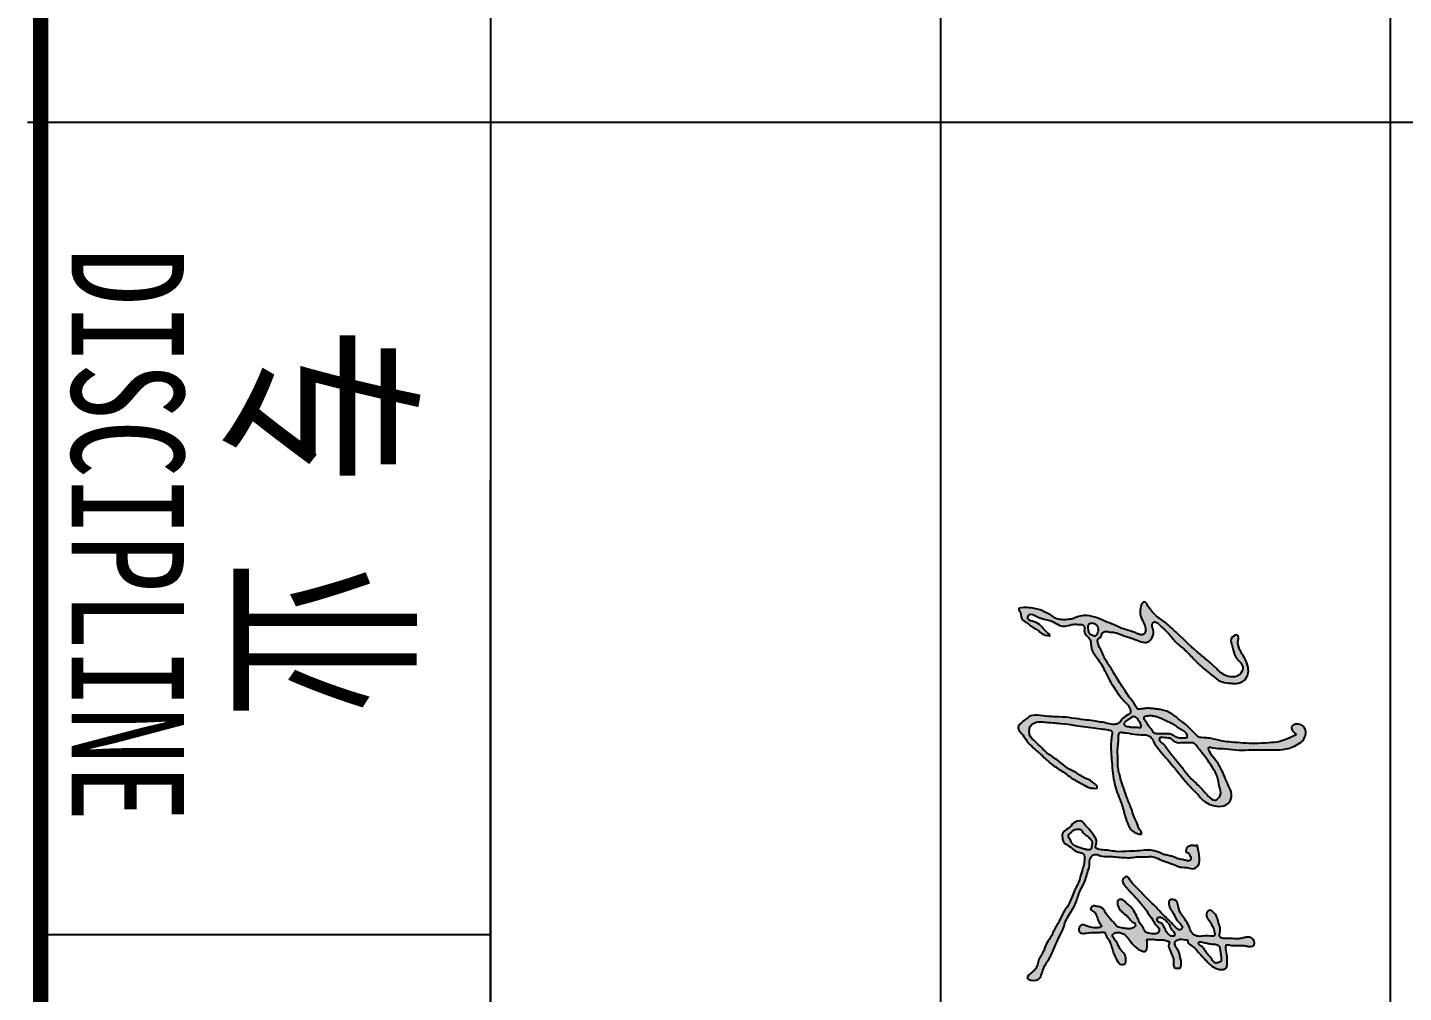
# Model space of a CAD drawing. Extents: x 174641 to 414490, y 73126 to 493158.
# Drawn here: x 246029 to 249087, y 174450 to 176596 of the extents above; entities that cross this region are included whole.
import ezdxf

# ---------------------------------------------------------------- set-up
doc = ezdxf.new("R2010")
doc.units = 0
doc.header["$LTSCALE"] = 1000
doc.header["$MEASUREMENT"] = 0
doc.layers.add('文字和字符', color=7, linetype='Continuous')
doc.styles.add('-宋体', font='', dxfattribs={"width": 0.8})
doc.styles.get('-宋体').set_extended_font_data('SimSun')

msp = doc.modelspace()

# ---------------------------------------------------------------- hatches: boundary and pattern name
at = {"layer": '文字和字符'}
h = msp.add_hatch(color=6, dxfattribs=at)
edge = h.paths.add_edge_path()
edge.add_spline(control_points=[(248720, 175233.8), (248719.9, 175233.6), (248721.1, 175208.7), (248734.7, 175196), (248741.4, 175177.3), (248743.9, 175159.4), (248734.2, 175140.6), (248714.4, 175136.1), (248696.3, 175138.6), (248678.8, 175140.5), (248662.1, 175156.1), (248642.5, 175170.3), (248622.2, 175189.8), (248603.2, 175211.5), (248579, 175228.8), (248564.7, 175250.6), (248549.3, 175262.6), (248541.6, 175271.6), (248534.3, 175275.3), (248525.8, 175269.9), (248533.1, 175255.5), (248531.2, 175240.1), (248515.3, 175222.8), (248494, 175235.2), (248475.2, 175240.1), (248460.3, 175245), (248447.2, 175251.1), (248434.4, 175251.1), (248424.9, 175254), (248416.6, 175249), (248416.1, 175241.6), (248411.2, 175238.2), (248406, 175234.5), (248408.7, 175227.5), (248409.9, 175220.5), (248414.3, 175212.4), (248419.4, 175203.2), (248422.9, 175192.1), (248430.1, 175182.6), (248436.6, 175171.9), (248444.3, 175158.9), (248452.8, 175144.8), (248461.2, 175131.8), (248469.7, 175119.5), (248478.6, 175104.8), (248489.6, 175093.7), (248495.7, 175078.1), (248506.4, 175081.1), (248515, 175081.9), (248525.2, 175082.1), (248534.9, 175080.3), (248545.3, 175079.8), (248555.9, 175077.1), (248571.6, 175072), (248585.8, 175058.3), (248603.8, 175046.5), (248615.5, 175034), (248624.6, 175025.2), (248632.5, 175015.8), (248646.4, 175017.2), (248664.3, 175014.1), (248683.2, 175008.7), (248715.8, 175005.7), (248749.8, 175002.5), (248786, 175005.2), (248810.3, 175006.3), (248826.9, 175012.8), (248837.2, 175017.8), (248852.2, 175023), (248840.3, 175030.2), (248834.6, 175046.3), (248858.3, 175048.8), (248870.1, 175037.2), (248871.3, 175020.4), (248860.6, 175006), (248844.6, 174997.2), (248824.1, 174990.1), (248803.8, 174989.2), (248784.6, 174989.3), (248765.7, 174989.2), (248741.7, 174989.6), (248714.4, 174988.1), (248687.4, 174993.6), (248670.1, 174992.1), (248650, 174997.8), (248660.2, 174977.5), (248671.3, 174966.2), (248684, 174945.4), (248691.7, 174924.3), (248700.9, 174905.5), (248708.2, 174887.2), (248698.9, 174867.2), (248678.5, 174862.1), (248661.1, 174866.4), (248643.5, 174873.9), (248629.8, 174891.6), (248609, 174911.7), (248587.3, 174937.8), (248566.3, 174965.2), (248545.3, 174987), (248533.5, 175003.9), (248523.8, 175025.8), (248496.4, 175020.9), (248476.6, 175027.7), (248464.4, 175027.6), (248455.4, 175029.8), (248453.6, 175018.4), (248454, 175008.1), (248451.4, 174990.8), (248452.8, 174970.2), (248451.8, 174949.3), (248457.3, 174932.5), (248460.1, 174917.4), (248467.4, 174901.4), (248472.7, 174880.7), (248482.1, 174861.7), (248487.2, 174843.1), (248495.3, 174827.9), (248497.7, 174816), (248509.8, 174799.5), (248484.6, 174805.6), (248475.7, 174820.7), (248467.1, 174844.6), (248462.5, 174867.7), (248452.5, 174889.3), (248446.1, 174909.4), (248441.6, 174931.8), (248439.8, 174955.6), (248437.4, 174982.1), (248436.7, 175005.8), (248439.3, 175021.6), (248440.5, 175031.6), (248427.9, 175034.8), (248392.1, 175038.5), (248343.1, 175047.1), (248294.4, 175050.8), (248269.3, 175053.5), (248256.7, 175041.8), (248255.1, 175031.7), (248256.1, 175018.4), (248275.6, 175003.6), (248293, 174981.7), (248321.4, 174966.1), (248338.7, 174948.5), (248360.1, 174939.4), (248377.5, 174926.4), (248393.9, 174921.5), (248413.7, 174902.9), (248389.5, 174904.1), (248374.7, 174913.1), (248352, 174924.2), (248331.3, 174941.2), (248305, 174955.9), (248282.1, 174979.7), (248254, 175001.6), (248241.5, 175023.1), (248228, 175038.4), (248237.1, 175049.9), (248246.6, 175055.7), (248256.5, 175066), (248276.1, 175067.5), (248297.8, 175062.9), (248323.9, 175063.6), (248350.1, 175060.4), (248375.6, 175056.7), (248402.2, 175053.6), (248424.6, 175049.8), (248442.8, 175045.2), (248454.9, 175047.8), (248461.4, 175058.3), (248469.9, 175066.1), (248481.1, 175069.4), (248481, 175084.7), (248466.6, 175096.2), (248450.7, 175117.9), (248435.3, 175141.2), (248422.1, 175169.2), (248408.5, 175192.2), (248391.7, 175212), (248393.8, 175233.2), (248382.7, 175243.3), (248376.2, 175253.5), (248380, 175263.2), (248374, 175269), (248364.7, 175268.1), (248352.6, 175269.9), (248339.4, 175264.4), (248323.7, 175263.6), (248308.7, 175276.8), (248288.5, 175279.6), (248272, 175285.6), (248255.8, 175296.4), (248249.7, 175276.9), (248268.5, 175275.4), (248282.3, 175265.6), (248289.7, 175255.1), (248307.6, 175240.5), (248285.5, 175245.7), (248277.8, 175253.1), (248268.8, 175259.2), (248260.4, 175264), (248253.6, 175270), (248247, 175274.9), (248236.2, 175279.9), (248238.9, 175292.2), (248227.7, 175306.2), (248252.3, 175306.2), (248265, 175304.2), (248279.7, 175301.5), (248290.9, 175295.5), (248302.8, 175290.5), (248313.2, 175281.3), (248326.5, 175278.7), (248339.5, 175278.9), (248351.1, 175280.4), (248363, 175286), (248379.7, 175289.8), (248401.1, 175285.8), (248421, 175276.5), (248442.5, 175268.7), (248462.1, 175258.4), (248480.2, 175253.8), (248492.8, 175249.5), (248500.8, 175245.1), (248511.1, 175245.3), (248516.3, 175259.6), (248509.7, 175272.9), (248502.4, 175286.2), (248501.5, 175299), (248502.9, 175309.8), (248512.1, 175323), (248528.1, 175290.5), (248554.6, 175278.1), (248593.2, 175239.8), (248625.4, 175209.6), (248657.9, 175184.2), (248674.3, 175167.3), (248691.4, 175152.9), (248712.6, 175149), (248727.9, 175160), (248733.9, 175179.9), (248710.4, 175193.6), (248709.5, 175217.7), (248698.4, 175238.1), (248722.3, 175250.5), (248720, 175234), (248720, 175233.8)], knot_values=[0, 0, 0, 0, 29.830329, 58.917813, 87.403057, 108.106156, 133.178165, 167.21185, 183.493575, 210.674955, 237.313626, 275.867732, 312.375317, 353.761043, 395.875537, 434.582879, 460.669761, 476.274997, 484.417806, 491.620343, 511.676156, 536.924503, 555.692553, 598.362356, 618.348177, 639.189191, 663.45492, 677.063063, 692.317653, 702.959274, 711.943659, 720.14469, 726.927846, 735.80548, 746.57076, 757.657127, 773.391329, 790.76732, 805.441898, 822.594095, 842.866694, 868.323001, 891.127033, 907.573393, 930.634575, 961.258613, 976.688727, 988.002723, 1001.170801, 1014.557807, 1029.617846, 1042.133039, 1057.768168, 1075.005198, 1109.99381, 1138.042246, 1164.89526, 1180.29965, 1191.874738, 1213.241442, 1232.349281, 1268.725268, 1294.322921, 1368.395782, 1410.724556, 1445.044845, 1469.944393, 1480.867815, 1499.328512, 1508.741629, 1526.286567, 1555.649157, 1570.573337, 1593.98259, 1617.984445, 1641.382666, 1669.439815, 1707.291974, 1725.035697, 1749.43332, 1786.029801, 1824.844218, 1863.911625, 1895.042411, 1908.396405, 1926.997455, 1954.733646, 1988.605585, 2022.407336, 2049.221687, 2076.673409, 2100.00089, 2131.565175, 2154.184674, 2175.023051, 2209.537897, 2244.846276, 2295.987218, 2350.394106, 2388.904508, 2420.906973, 2437.842954, 2481.538585, 2513.67034, 2525.068719, 2534.685067, 2544.923321, 2563.314623, 2581.768155, 2615.884833, 2650.046285, 2667.232328, 2688.872495, 2714.057646, 2739.784309, 2777.467879, 2801.534699, 2820.718126, 2846.219989, 2860.698517, 2879.243585, 2912.659008, 2940.608915, 2982.423161, 3010.685784, 3039.178412, 3070.401495, 3105.567192, 3138.040416, 3181.77967, 3202.070017, 3207.318711, 3220.228211, 3244.089956, 3371.102495, 3414.225609, 3453.462193, 3467.26996, 3480.300078, 3495.079726, 3519.973063, 3575.220664, 3613.131208, 3652.775903, 3675.917744, 3710.071084, 3737.577823, 3760.456026, 3779.026476, 3804.406012, 3842.427404, 3879.53793, 3916.903526, 3966.451123, 4017.131972, 4061.072175, 4074.638395, 4092.565028, 4109.947309, 4123.823044, 4149.665691, 4185.989873, 4217.238435, 4257.446297, 4295.790415, 4324.39685, 4369.00823, 4390.680082, 4401.809145, 4417.703641, 4439.204356, 4450.588858, 4460.404255, 4494.065203, 4522.530802, 4573.458554, 4609.521342, 4650.912748, 4685.917862, 4712.736046, 4730.120946, 4746.286022, 4759.95949, 4766.863435, 4776.672561, 4797.16942, 4817.291784, 4834.860476, 4859.323634, 4896.066848, 4914.918931, 4939.065769, 4952.349318, 4974.17708, 4996.946, 5022.500289, 5038.394722, 5059.260572, 5074.696393, 5090.132213, 5102.860644, 5115.363234, 5127.279907, 5137.839505, 5160.110254, 5171.91017, 5195.838718, 5221.384366, 5238.430758, 5255.298426, 5274.238989, 5291.838335, 5311.960699, 5328.55338, 5346.364767, 5359.960569, 5382.934513, 5416.477261, 5448.016954, 5474.30002, 5511.880375, 5539.40652, 5552.058861, 5566.94274, 5578.03298, 5588.729847, 5622.382906, 5636.081831, 5651.985781, 5673.57334, 5685.092373, 5703.046221, 5778.830378, 5827.289368, 5921.873186, 5965.463367, 5998.231583, 6019.778213, 6058.791881, 6074.951846, 6095.085564, 6133.666904, 6164.015928, 6195.290173, 6213.346315, 6227.672688, 6227.672688, 6227.672688, 6227.672688], degree=3, periodic=0)
edge = h.paths.add_edge_path(flags=16)
edge.add_spline(control_points=[(248605, 175025.2), (248604.9, 175025.3), (248597.6, 175034.1), (248589.4, 175036.5), (248581.6, 175042.8), (248574, 175047.5), (248565.1, 175052.8), (248554.8, 175056.6), (248544.7, 175061.9), (248535.6, 175064.5), (248528.5, 175065.8), (248522.2, 175065.6), (248516.8, 175065.2), (248511.9, 175063.7), (248509.8, 175057.3), (248516.1, 175051.4), (248520.3, 175042.6), (248527.5, 175035.6), (248531.5, 175027.5), (248538.8, 175024.2), (248547.1, 175025.7), (248557.7, 175024.9), (248570.1, 175025.8), (248579.7, 175018.9), (248589, 175015), (248597.2, 175016.4), (248605.3, 175014.3), (248606.7, 175020.2), (248605, 175025.2), (248605, 175025.2)], knot_values=[0, 0, 0, 0, 15.16178, 26.885115, 40.319645, 54.966413, 64.568744, 83.231373, 100.644648, 111.873825, 122.261764, 130.597594, 138.137919, 145.255344, 149.904189, 163.057972, 176.277051, 191.533217, 204.002706, 212.709306, 222.244258, 238.518955, 257.638434, 271.136509, 286.704711, 297.422187, 307.353728, 313.519692, 320.456367, 320.456367, 320.456367, 320.456367], degree=3, periodic=0)
edge = h.paths.add_edge_path(flags=16)
edge.add_spline(control_points=[(248623.8, 175003.1), (248624, 175002.9), (248640.7, 174981.5), (248651.8, 174966.9), (248663.7, 174949.3), (248675.4, 174930.5), (248676.8, 174909.7), (248683.6, 174892.3), (248676.6, 174883), (248669.2, 174875.3), (248652.8, 174885), (248639, 174905.3), (248613.5, 174925), (248596.8, 174948.7), (248582.5, 174966.3), (248570.6, 174980.6), (248561.3, 174993.2), (248554.2, 175003.2), (248545.8, 175007.2), (248542.9, 175018.8), (248559, 175016), (248571, 175016.1), (248580.7, 175003.6), (248594.1, 175005.1), (248605.3, 175005), (248613.5, 175004.5), (248619.2, 175005.5), (248623.8, 175003.2), (248623.8, 175003.1)], knot_values=[0, 0, 0, 0, 36.430419, 65.187197, 91.419752, 121.899033, 155.898168, 179.129599, 191.187594, 202.563458, 218.937757, 256.902618, 310.337733, 348.658026, 377.380118, 405.122206, 425.745844, 443.117225, 454.890005, 463.601594, 481.231921, 499.962837, 517.902498, 538.606138, 551.160941, 565.957672, 570.889886, 577.866804, 577.866804, 577.866804, 577.866804], degree=3, periodic=0)
edge = h.paths.add_edge_path(flags=16)
edge.add_spline(control_points=[(248488.7, 175063.3), (248488.8, 175063.3), (248498.4, 175057.4), (248500.9, 175051), (248504.4, 175045.7), (248504.9, 175037.9), (248495.3, 175040.5), (248487.7, 175039.4), (248479.8, 175040.5), (248473.4, 175042.1), (248468, 175042.3), (248465.7, 175046.4), (248467.1, 175051.3), (248472.3, 175054.1), (248476.8, 175057.3), (248481.6, 175060.2), (248483.8, 175063.9), (248488.7, 175063.3), (248488.7, 175063.3)], knot_values=[0, 0, 0, 0, 13.966431, 26.642221, 32.867363, 40.668687, 50.865474, 62.813241, 75.541774, 82.709236, 91.158043, 95.563358, 100.25464, 110.515602, 118.401257, 123.681007, 133.675528, 136.491121, 136.491121, 136.491121, 136.491121], degree=3, periodic=0)
edge = h.paths.add_edge_path(flags=16)
edge.add_spline(control_points=[(248401.8, 175268.7), (248401.9, 175268.7), (248411.4, 175263.2), (248409.1, 175254.7), (248407.6, 175248.3), (248405, 175243.6), (248399.4, 175242.9), (248395, 175245.2), (248389.4, 175246.7), (248386.9, 175252.2), (248386.1, 175259.1), (248384.2, 175268.6), (248393, 175270.6), (248397.5, 175271.6), (248401.7, 175268.7), (248401.8, 175268.7)], knot_values=[0, 0, 0, 0, 11.122688, 25.410392, 33.76565, 39.259742, 46.34399, 54.032835, 60.099225, 69.754386, 75.753906, 90.734986, 100.54138, 106.793197, 112.698594, 112.698594, 112.698594, 112.698594], degree=3, periodic=0)
h = msp.add_hatch(color=6, dxfattribs=at)
edge = h.paths.add_edge_path()
edge.add_spline(control_points=[(248628.5, 174777.8), (248628.6, 174777.5), (248634.5, 174752.5), (248636.3, 174732.8), (248618.4, 174723.1), (248603.9, 174729.4), (248589.2, 174727.9), (248577.2, 174734.6), (248566.9, 174737.7), (248555.4, 174742.5), (248545.1, 174746), (248534.6, 174751), (248525.3, 174753.1), (248512.6, 174750.8), (248498.5, 174752.3), (248476.1, 174748.3), (248454, 174751.2), (248431.4, 174752.7), (248416.4, 174751.9), (248406, 174757.8), (248395.3, 174756.7), (248388.7, 174745), (248390.3, 174730.7), (248384.4, 174716.4), (248381.1, 174700.9), (248373.8, 174686.9), (248365, 174669.2), (248360.8, 174652.3), (248352.7, 174636.3), (248344.8, 174624.1), (248335.7, 174609.6), (248331.7, 174590.6), (248321, 174572.9), (248311.5, 174549.6), (248303.2, 174530), (248291.4, 174511.9), (248284.2, 174498.2), (248280.8, 174478.5), (248264.1, 174475), (248245.4, 174482.3), (248260.5, 174494.4), (248270, 174501.3), (248274, 174511.9), (248276.4, 174524.1), (248283.9, 174534.5), (248289.5, 174547.4), (248294.7, 174562.2), (248304.6, 174573.8), (248311.1, 174590.8), (248322.4, 174607.1), (248330.4, 174628), (248343.6, 174644.3), (248349.9, 174661.8), (248356.7, 174679.1), (248365.9, 174694.2), (248369.2, 174709.1), (248373.2, 174722), (248377.6, 174733.7), (248378.4, 174745.5), (248378.7, 174758.5), (248367.6, 174761.2), (248356.5, 174763.9), (248346.9, 174775.7), (248331.3, 174781), (248328.7, 174794.8), (248328.5, 174808.5), (248344.7, 174814.3), (248352.5, 174828.3), (248371.3, 174834.8), (248381.4, 174819.3), (248391.8, 174810.3), (248400, 174797.4), (248409.1, 174786.4), (248400.1, 174771.9), (248411.9, 174767.6), (248421.3, 174766.9), (248435, 174765.9), (248453.4, 174761.8), (248476.3, 174764.8), (248500.7, 174764.3), (248520, 174767.7), (248534.8, 174765.1), (248546.1, 174760.9), (248554.3, 174756.2), (248562.8, 174756), (248568.7, 174753.3), (248576.5, 174752), (248583.1, 174748.6), (248589.9, 174745.9), (248596.9, 174745.6), (248603.7, 174743.7), (248612.2, 174740.9), (248616.5, 174749.9), (248611.6, 174755.1), (248610.1, 174761.4), (248601.5, 174761.7), (248605.7, 174773.3), (248613.5, 174776.7), (248620.5, 174776.9), (248625.1, 174775.9), (248628.5, 174777.8), (248628.5, 174777.8)], knot_values=[0, 0, 0, 0, 31.567408, 64.804615, 84.514899, 102.449572, 127.665217, 143.393176, 158.761139, 172.306084, 195.386314, 203.777391, 220.63047, 233.896682, 257.032253, 279.176201, 327.700844, 348.661996, 374.096735, 388.033075, 396.915328, 415.877792, 435.250381, 456.66983, 478.431065, 501.305126, 522.015154, 560.722472, 573.046245, 596.2976, 621.456877, 643.421109, 676.452722, 706.559804, 747.979879, 764.804525, 796.369237, 812.756663, 842.42195, 854.740888, 879.873646, 891.588111, 907.370515, 923.988969, 943.623296, 959.405623, 982.733778, 1008.381509, 1021.700495, 1058.208083, 1090.24983, 1114.093944, 1144.201026, 1166.925646, 1191.573171, 1217.002209, 1229.971469, 1248.063792, 1268.029249, 1281.440462, 1294.753802, 1308.690116, 1329.858381, 1355.865323, 1368.43417, 1386.209945, 1406.30905, 1430.06276, 1453.845898, 1470.989804, 1499.087867, 1512.54167, 1535.266273, 1553.042048, 1560.571233, 1580.172383, 1594.917168, 1617.197884, 1657.975453, 1689.943564, 1718.67234, 1738.776712, 1751.36341, 1769.195262, 1777.025624, 1785.794542, 1795.901638, 1809.568461, 1816.675984, 1826.397683, 1837.686133, 1847.881877, 1857.816128, 1868.115168, 1875.917125, 1881.585263, 1896.597226, 1905.82176, 1918.671785, 1923.218896, 1927.782629, 1927.782629, 1927.782629, 1927.782629], degree=3, periodic=0)
edge = h.paths.add_edge_path(flags=17)
edge.add_spline(control_points=[(248374.1, 174807.5), (248374, 174807.6), (248370.4, 174813.2), (248364.4, 174813.3), (248358.7, 174812.9), (248352.4, 174810.7), (248349.1, 174805.4), (248344, 174803.2), (248342.6, 174798.9), (248342.5, 174795.1), (248345, 174792.3), (248347.5, 174789.1), (248348.5, 174785.3), (248350, 174781.3), (248353.6, 174778.8), (248357.8, 174775.4), (248364.8, 174772.8), (248372.7, 174770.8), (248380.7, 174767.3), (248386.6, 174767.7), (248394.1, 174766.9), (248393.8, 174777), (248396.3, 174784.7), (248392.1, 174790.3), (248389, 174794.4), (248385.5, 174796.9), (248382.1, 174799), (248379.9, 174801.9), (248376.4, 174803.2), (248374.1, 174807.5), (248374.1, 174807.5)], knot_values=[0, 0, 0, 0, 9.663903, 14.696519, 25.589324, 33.287033, 41.448102, 50.312117, 54.669885, 59.317586, 65.471876, 69.610934, 76.339168, 81.250991, 86.994431, 94.228062, 103.814692, 117.550507, 128.275999, 139.362893, 142.658643, 157.109971, 167.517587, 177.222957, 183.783609, 188.977779, 195.04957, 200.641099, 203.083872, 211.139425, 211.139425, 211.139425, 211.139425], degree=3, periodic=0)
h = msp.add_hatch(color=6, dxfattribs=at)
edge = h.paths.add_edge_path()
edge.add_spline(control_points=[(248663.2, 174630), (248663.4, 174629.9), (248674.9, 174617.4), (248676, 174604.3), (248682.2, 174590.1), (248677.4, 174579.1), (248680.6, 174570.8), (248690.4, 174569.3), (248703.6, 174570.7), (248718.7, 174568.4), (248731, 174571.1), (248740.3, 174573.6), (248752.6, 174572.8), (248760.2, 174555.2), (248744.9, 174551), (248734.6, 174554.8), (248722.7, 174554.4), (248710.5, 174554.1), (248701.7, 174555.1), (248693.9, 174557), (248690.9, 174546.5), (248695.6, 174536.3), (248695.5, 174522.6), (248696, 174512.8), (248694.4, 174502.3), (248684.4, 174501), (248675.7, 174501.3), (248666, 174505.3), (248656, 174512.5), (248647.7, 174522), (248639.2, 174531.1), (248631.3, 174538.9), (248626.4, 174547.2), (248619.9, 174551.6), (248615, 174556.5), (248606.5, 174559), (248609.3, 174566.9), (248597.6, 174567.6), (248589, 174570), (248577.4, 174562.6), (248580.2, 174553.4), (248584.7, 174546.3), (248589.5, 174538.7), (248590.7, 174529.6), (248593.5, 174520.1), (248593.8, 174511.9), (248591.1, 174502.9), (248584.6, 174504.7), (248578.4, 174504), (248575.2, 174513), (248577.5, 174521.4), (248574.7, 174530.5), (248571, 174536.6), (248569.1, 174543.7), (248565.3, 174550), (248564.9, 174556.8), (248568.5, 174563.5), (248561.2, 174564.7), (248556.2, 174567.3), (248548.8, 174566.9), (248543.5, 174566.8), (248538, 174567.3), (248533, 174568.5), (248528.1, 174568.1), (248524.1, 174568.4), (248521.1, 174567.9), (248516, 174569.9), (248518.2, 174559.8), (248517.7, 174552.8), (248517, 174546), (248513.6, 174540.7), (248502.4, 174542.6), (248490, 174550.4), (248479.1, 174565.2), (248471, 174576.9), (248459, 174583.7), (248447.3, 174585), (248438.5, 174576.4), (248444.2, 174570.6), (248448.1, 174564.7), (248453.1, 174557.3), (248455.6, 174548), (248463.5, 174540.4), (248470.6, 174531), (248470.7, 174521.3), (248469.2, 174512), (248457.7, 174510.9), (248449.9, 174521.2), (248444.7, 174532.6), (248440.1, 174546.4), (248437.5, 174557.4), (248432.2, 174568.2), (248426, 174575), (248423.6, 174586.4), (248411.8, 174582.5), (248399.2, 174583.9), (248385.7, 174583.4), (248371.9, 174579.3), (248363.8, 174588.6), (248367.5, 174597.6), (248375.3, 174601.9), (248385.3, 174596), (248396.7, 174593.8), (248407.2, 174593.3), (248419.4, 174595.9), (248408.6, 174607), (248407.1, 174618), (248401.6, 174629.6), (248389.6, 174634.1), (248395.9, 174644.5), (248406.1, 174640.9), (248418.7, 174640.6), (248424.1, 174628.1), (248431.2, 174618.6), (248438.8, 174610.3), (248446.1, 174602.2), (248452.7, 174594.6), (248462.3, 174593.8), (248471, 174591.7), (248480.6, 174591.3), (248487.3, 174593.6), (248492.3, 174597.6), (248490.7, 174604.4), (248482.7, 174606.9), (248477.6, 174615.2), (248470.7, 174622.1), (248463, 174627.4), (248456.3, 174634.8), (248451.3, 174644), (248450.7, 174658.3), (248465.7, 174657), (248471.8, 174647.4), (248482.8, 174640.4), (248490, 174627.7), (248497, 174615.9), (248500.5, 174603.8), (248509.4, 174596.1), (248511.3, 174583.5), (248524.2, 174581.2), (248533.4, 174579.1), (248543.2, 174582.3), (248546, 174591.8), (248536.5, 174599.3), (248529.5, 174613.7), (248520.1, 174624.7), (248511.8, 174639.1), (248503.2, 174649), (248489.9, 174662.9), (248479.1, 174675.8), (248467.7, 174687.2), (248459.6, 174700.5), (248473.9, 174711.8), (248481.7, 174694), (248496.2, 174683), (248513.8, 174661.4), (248535.9, 174642.7), (248552.9, 174622.4), (248569.2, 174608.2), (248578.5, 174596.8), (248589.9, 174586.9), (248599.5, 174597), (248582.6, 174608.1), (248578.1, 174623.9), (248567.4, 174637.2), (248561.6, 174658.6), (248584.9, 174656.5), (248586.3, 174638.4), (248592.3, 174623.2), (248604.4, 174609.7), (248611.7, 174596.1), (248615.9, 174581.8), (248628.1, 174573.8), (248643, 174575.6), (248654.3, 174576.7), (248668.3, 174573.6), (248667.7, 174586.7), (248663.2, 174595.9), (248658.4, 174607.2), (248650.5, 174615.3), (248648.6, 174625.7), (248654.6, 174635.2), (248663.2, 174630.1), (248663.2, 174630)], knot_values=[0, 0, 0, 0, 21.814226, 40.014518, 62.705103, 80.181203, 87.059593, 95.960741, 117.525979, 144.48919, 157.446323, 169.514731, 184.787555, 205.834293, 221.965238, 235.360358, 252.742704, 270.71375, 285.202589, 292.391017, 298.294038, 323.168932, 339.890762, 353.677583, 365.620364, 378.129251, 389.526685, 402.989381, 420.611403, 440.531037, 455.37129, 472.336878, 486.5792, 494.822314, 504.352288, 516.704907, 522.699181, 530.27695, 553.639261, 565.149337, 577.864888, 587.528817, 601.603428, 613.797645, 625.753182, 641.937729, 649.9788, 657.766267, 665.645468, 673.686615, 691.069983, 702.267642, 712.223711, 720.551303, 732.907569, 741.299569, 750.370401, 754.159277, 767.819998, 775.008381, 783.993926, 790.014194, 797.893351, 805.081778, 810.473088, 814.666318, 817.720913, 829.769177, 838.760629, 852.283854, 856.964277, 862.355586, 894.641394, 917.573479, 938.655869, 952.338385, 974.413595, 984.091028, 992.098792, 1002.565424, 1015.429981, 1028.359865, 1041.617731, 1060.692449, 1075.149999, 1081.330321, 1097.650211, 1107.252151, 1133.82575, 1149.932866, 1167.658992, 1180.945792, 1198.851742, 1207.212315, 1222.48382, 1236.906949, 1263.262694, 1278.557776, 1291.815576, 1304.435541, 1313.922398, 1324.654884, 1349.142625, 1361.020488, 1372.838601, 1385.371679, 1406.33795, 1423.525104, 1437.340436, 1446.079862, 1461.351368, 1476.168885, 1496.200813, 1510.803882, 1526.560496, 1542.662576, 1557.114579, 1565.766985, 1581.249459, 1594.824166, 1604.755407, 1610.756543, 1619.414177, 1627.419657, 1643.634371, 1658.03725, 1667.713087, 1682.728431, 1698.677316, 1713.209272, 1728.480822, 1743.495369, 1760.340716, 1781.062409, 1803.083586, 1817.90876, 1831.829559, 1851.204785, 1861.937228, 1882.369986, 1890.726834, 1902.273459, 1915.005119, 1936.427946, 1969.389218, 1974.338724, 2005.754245, 2023.168452, 2055.026844, 2074.268902, 2093.867831, 2107.78631, 2127.599717, 2153.412209, 2189.440129, 2240.453356, 2274.08225, 2299.89394, 2328.106323, 2341.387876, 2350.989816, 2370.530551, 2403.28468, 2421.19063, 2445.869309, 2466.302067, 2483.491087, 2513.600141, 2534.81948, 2557.988589, 2577.732832, 2594.915337, 2613.696208, 2636.660478, 2648.798069, 2658.352665, 2679.53953, 2695.582632, 2708.030864, 2726.091721, 2735.787779, 2747.159611, 2747.159611, 2747.159611, 2747.159611], degree=3, periodic=0)
edge = h.paths.add_edge_path(flags=16)
edge.add_spline(control_points=[(248578.3, 174583.3), (248578.3, 174583.3), (248572.5, 174589.3), (248569, 174593.3), (248567.5, 174601.2), (248562.6, 174606.6), (248557.4, 174611.1), (248553.1, 174614.7), (248548.4, 174617.1), (248542.9, 174618.4), (248539.7, 174614.3), (248539.1, 174609.4), (248544.2, 174605.6), (248550.1, 174604.2), (248553.6, 174599.3), (248555.3, 174594.5), (248558.5, 174590.1), (248560.6, 174583.4), (248566, 174579.5), (248570.2, 174575.2), (248574.3, 174574.5), (248579.2, 174575.9), (248578.5, 174579.5), (248578.3, 174583.3), (248578.3, 174583.3)], knot_values=[0, 0, 0, 0, 8.439041, 20.62857, 28.097042, 39.877603, 49.765051, 57.178901, 62.854461, 72.258155, 76.58164, 82.950578, 90.312624, 100.188639, 107.6845, 114.090351, 121.535477, 130.11106, 142.317774, 148.462757, 154.387511, 159.526625, 165.895648, 169.459976, 169.459976, 169.459976, 169.459976], degree=3, periodic=0)
edge = h.paths.add_edge_path(flags=16)
edge.add_spline(control_points=[(248677.3, 174553.2), (248677.3, 174553.3), (248671.2, 174557.3), (248665.7, 174557.5), (248658.6, 174558), (248650.3, 174559.7), (248642.3, 174561.5), (248635.1, 174563.6), (248629.3, 174557.5), (248639, 174554), (248644.3, 174547.1), (248648.6, 174538.5), (248656.3, 174531.6), (248661.8, 174524.2), (248667.1, 174513.9), (248675.3, 174516.5), (248683.2, 174518.1), (248681.8, 174533), (248679.2, 174543.3), (248679.5, 174551.1), (248677.3, 174553.2), (248677.3, 174553.2)], knot_values=[0, 0, 0, 0, 9.334311, 17.140719, 26.361451, 38.018579, 52.789195, 61.01517, 67.124154, 79.068588, 89.242621, 105.885881, 117.802758, 131.460083, 146.451071, 157.202444, 163.309657, 177.435607, 205.630785, 210.588468, 213.165382, 213.165382, 213.165382, 213.165382], degree=3, periodic=0)

# ---------------------------------------------------------------- linework, layer by layer
for p, q in [((247058.2, 180989), (247058.2, 172989)), ((248058.2, 180989), (248058.2, 172989)), ((249058.2, 180989), (249058.2, 172989)), ((255058.2, 176384.5), (246028.7, 176384.5)), ((247058.2, 172989), (247058.2, 175589)), ((247058.2, 174578.2), (246058.2, 174578.2))]:
    msp.add_line(p, q)
at = {"const_width": 34}
msp.add_lwpolyline([(246058.2, 180989), (246058.2, 172989)], dxfattribs=at)
at = {"layer": '文字和字符', "color": 6}
for points, start_tangent, end_tangent in [([(248720, 175233.8), (248723.2, 175212.6), (248733.8, 175194.5), (248741.2, 175175.4), (248742.3, 175160.5), (248733.8, 175144.6), (248710.4, 175137.1), (248698.7, 175138.2), (248679.6, 175142.4), (248664.1, 175153.7), (248642.4, 175171.1), (248623.3, 175189.2), (248602.5, 175210.6), (248579.8, 175230.7), (248561.7, 175251.9), (248547.9, 175264.7), (248539.6, 175272.3), (248534.1, 175274.2), (248529.6, 175271.6), (248530.9, 175257.2), (248528.8, 175239.2), (248519.2, 175229.6), (248489.1, 175235.9), (248475.4, 175240.2), (248461.1, 175245), (248444.6, 175250.6), (248434.8, 175251.6), (248423.8, 175252.4), (248417.5, 175248), (248415.2, 175242), (248410.9, 175238), (248407.4, 175234.5), (248408.3, 175228.2), (248410.3, 175220.7), (248413.8, 175213.5), (248418.9, 175203.4), (248423.8, 175191.9), (248429.6, 175183), (248436.2, 175172.6), (248443.7, 175160), (248453.2, 175144.3), (248462.1, 175130.5), (248468.7, 175120.7), (248478, 175106.9), (248490.9, 175089), (248497.5, 175080.1), (248505.7, 175080.7), (248515.1, 175081.8), (248524.7, 175081.8), (248535.5, 175080.5), (248544.5, 175079.6), (248555.5, 175077.1), (248567.1, 175072.8), (248587.5, 175057.9), (248603.6, 175045.7), (248617.4, 175032.2), (248625.2, 175024.3), (248631.4, 175018.6), (248646.6, 175016.5), (248660.3, 175014.6), (248685.8, 175008.9), (248704.2, 175006.8), (248757.5, 175003.7), (248787.9, 175005.2), (248812.5, 175008), (248829.4, 175014.1), (248836.6, 175017.3), (248847.8, 175024.5), (248843, 175029.3), (248839, 175041.3), (248859.8, 175045.3), (248867.7, 175038.1), (248869.3, 175021.3), (248859.8, 175006.9), (248845.4, 174998.1), (248826.2, 174991.7), (248799, 174989.3), (248786.2, 174989.3), (248768.6, 174989.3), (248742.3, 174989.3), (248714.3, 174989.3), (248686.3, 174992.5), (248664, 174994.1), (248654.4, 174994.9), (248658.4, 174982.1), (248670.3, 174966.1), (248683.1, 174945.3), (248692.7, 174922.9), (248700.7, 174905.3), (248705.5, 174886.1), (248698.3, 174871), (248676.7, 174863.8), (248660.8, 174867), (248647.2, 174873.4), (248629.6, 174890.9), (248612, 174909.3), (248588, 174937.3), (248563.3, 174967.7), (248544.9, 174988.5), (248532.1, 175007.7), (248525.7, 175018.1), (248494.7, 175023.6), (248471.9, 175027.4), (248463.7, 175028.1), (248456.7, 175028.1), (248454.2, 175021.1), (248453.6, 175007.9), (248452.3, 174994.6), (248452.3, 174970.1), (248453.6, 174945.5), (248456.7, 174933.5), (248460.5, 174918.4), (248466.8, 174901.3), (248472.5, 174883.7), (248482.6, 174858.5), (248488.2, 174842.1), (248493.9, 174829.5), (248500.8, 174812.5), (248505.2, 174803), (248492, 174804.9), (248475.6, 174822.5), (248468.7, 174841.5), (248460.5, 174870.5), (248453, 174889.4), (248446.7, 174908.9), (248442.2, 174931), (248439.7, 174956.2), (248437.8, 174979.5), (248437.8, 175011), (248439.7, 175025.5), (248439.7, 175029.3), (248431.5, 175033.7), (248414.5, 175036.3), (248323.8, 175048.3), (248292.8, 175051.1), (248264.7, 175048.3), (248257.7, 175041.2), (248255.6, 175032.1), (248257, 175021.5), (248268.9, 175008.1), (248297.8, 174980.7), (248320.3, 174965.2), (248342.8, 174947.6), (248357.5, 174939.9), (248378.6, 174927.2), (248396.2, 174918), (248406.8, 174905.4), (248393.4, 174904.7), (248376.5, 174911.7), (248352.6, 174925.1), (248330.8, 174940.6), (248308.3, 174955.3), (248281.6, 174979), (248254.9, 175003.9), (248235.9, 175029.2), (248230.9, 175037.7), (248237.3, 175049), (248247.1, 175056.7), (248254.9, 175063), (248273.1, 175066.6), (248299.2, 175063.7), (248321.7, 175063), (248350.5, 175060.2), (248377.9, 175056.5), (248398.3, 175053.9), (248430, 175048.3), (248445.5, 175046.1), (248453.2, 175048.3), (248460.9, 175056.7), (248472.9, 175066.6), (248479.9, 175070.8), (248480.6, 175077.8), (248466.7, 175097.6), (248453.9, 175113.7), (248434.2, 175144.7), (248422.4, 175167.8), (248406.8, 175193.2), (248394.1, 175215.1), (248390.6, 175234.1), (248382.9, 175243.9), (248377.9, 175254.5), (248377.9, 175264.3), (248374.4, 175267.9), (248367.4, 175268.6), (248352.6, 175268.6), (248338.6, 175265), (248325.9, 175265), (248310.4, 175273.5), (248285.1, 175281.2), (248272.4, 175286.2), (248255.6, 175290.4), (248252.7, 175281.2), (248266.8, 175274.2), (248280.9, 175265.7), (248293.5, 175252.4), (248301.3, 175243.9), (248286.5, 175246.7), (248277.4, 175253.1), (248268.2, 175259.4), (248260.5, 175264.3), (248253.4, 175270), (248246.4, 175274.9), (248240.1, 175279.1), (248235.9, 175294.6), (248232.3, 175302.3), (248249.2, 175305.9), (248267.5, 175303.7), (248279.5, 175300.9), (248290.5, 175295.9), (248302.7, 175289.7), (248313.2, 175282.6), (248327.3, 175279.1), (248339.3, 175279.1), (248351.9, 175281.2), (248361.1, 175284.7), (248377.2, 175288.3), (248401.2, 175284.7), (248422.3, 175276.3), (248439.8, 175269.3), (248464.7, 175258.4), (248483.6, 175252.6), (248492.2, 175249.5), (248502.2, 175245.7), (248510.2, 175246.7), (248513.6, 175253.6), (248507.4, 175277.1), (248503.3, 175286), (248501.9, 175297.4), (248505.3, 175312.6), (248510.8, 175318.8), (248519.5, 175309.1), (248559.2, 175271.7), (248585, 175248.1), (248635.4, 175202.2), (248659.4, 175182), (248676.5, 175165.7), (248688.9, 175156.4), (248716.9, 175153.3), (248726.2, 175160.3), (248730.1, 175174.2), (248713.8, 175196.8), (248707.5, 175217.7), (248706.8, 175240.3), (248719.2, 175244.1), (248720, 175233.8)], (-0.173097, -0.984905), (-0.173097, -0.984905)), ([(248401.8, 175268.7), (248408, 175263.7), (248408.8, 175253.4), (248407, 175247.7), (248404.8, 175244.4), (248399.8, 175243.4), (248394.5, 175245.2), (248390.5, 175246.9), (248387, 175252.9), (248386.3, 175257.2), (248387, 175267.9), (248393.5, 175270.7), (248398, 175270.7), (248401.8, 175268.7)], (0.995785, -0.091716), (0.995785, -0.091716)), ([(248488.7, 175063.3), (248496.8, 175057.3), (248501.9, 175049.7), (248503.9, 175045.7), (248503.7, 175040.1), (248496.3, 175039.8), (248487.7, 175039.8), (248478.6, 175040.8), (248473.5, 175041.8), (248467.7, 175043.6), (248466.2, 175046.4), (248466.9, 175049.7), (248472.6, 175054.5), (248477.4, 175057.6), (248480.5, 175059.7), (248486.7, 175063.4), (248488.7, 175063.3)], (0.99378, 0.111358), (0.99378, 0.111358)), ([(248605, 175025.2), (248597.2, 175032.9), (248589.8, 175037), (248581.8, 175042.4), (248572.9, 175048.1), (248566.9, 175051.5), (248554.6, 175057), (248543.2, 175062.1), (248535.4, 175064.4), (248528, 175065.6), (248522, 175065.6), (248516.6, 175065), (248512, 175062.7), (248510.8, 175059.6), (248515.4, 175051.3), (248520.6, 175043.2), (248527.4, 175034.7), (248532.9, 175027.5), (248538.6, 175024.9), (248545.5, 175025.2), (248557.2, 175025.2), (248570.9, 175024.1), (248579.5, 175019.5), (248590.1, 175015.8), (248597.8, 175015.8), (248605, 175016.1), (248606.1, 175020.3), (248605, 175025.2)], (-0.542256, 0.840213), (-0.542256, 0.840213)), ([(248623.8, 175003.1), (248639.9, 174982.4), (248652.4, 174965.8), (248662.9, 174950.1), (248673.3, 174930.8), (248678.6, 174906.8), (248680.9, 174890.3), (248676.3, 174882.9), (248669.9, 174877.8), (248658.8, 174882), (248639.9, 174901.8), (248612.4, 174928.7), (248595.2, 174950.3), (248582.3, 174966.5), (248569.7, 174982), (248560.8, 174993.9), (248552.6, 175003.4), (248546.1, 175008.9), (248544.8, 175015), (248557.4, 175016.6), (248570.7, 175014), (248581, 175006.3), (248595.9, 175005), (248604.9, 175005), (248615.6, 175005), (248619.1, 175005), (248623.8, 175003.1)], (0.612093, -0.790786), (0.612093, -0.790786)), ([(248628.5, 174777.8), (248633.2, 174755.5), (248630.9, 174731.7), (248618.2, 174725.3), (248605.5, 174727.7), (248587.4, 174729.9), (248577, 174734.2), (248566.6, 174738), (248557.5, 174741.6), (248541.9, 174747.6), (248536.4, 174750), (248524.5, 174752.3), (248515, 174751.6), (248498.3, 174751.6), (248482.4, 174750), (248447.5, 174751.6), (248432.4, 174752.3), (248414.1, 174753.9), (248404.6, 174757.1), (248398.2, 174756.3), (248390.3, 174745.2), (248389.2, 174731.3), (248384.9, 174716.4), (248380.5, 174701.4), (248373.6, 174686.4), (248367.3, 174672.9), (248357.8, 174646.7), (248353.8, 174638.7), (248345, 174624.4), (248336.3, 174608.5), (248331.6, 174593.5), (248321.2, 174572), (248312.5, 174552.1), (248299.8, 174525.1), (248293.4, 174514.8), (248283.9, 174494.1), (248279.9, 174483), (248259.3, 174477.5), (248251.4, 174481.4), (248262.5, 174495.7), (248268.8, 174501.3), (248273.6, 174511.6), (248277, 174523.1), (248283.9, 174535.5), (248288.7, 174545.8), (248295.4, 174561.2), (248305.4, 174576.8), (248309.3, 174585.5), (248322, 174608.5), (248332.3, 174629.2), (248341.9, 174643.5), (248350.6, 174663.4), (248357, 174678.5), (248364.9, 174694.3), (248370.2, 174711.9), (248372.9, 174720.8), (248376.8, 174733.3), (248378.4, 174747.6), (248376.8, 174757.1), (248368.1, 174761.1), (248358.5, 174764.3), (248346.6, 174773.8), (248331.6, 174784.9), (248329.2, 174793.7), (248330.8, 174806.4), (248342.4, 174815), (248354.6, 174827), (248371.2, 174831), (248380, 174822.3), (248393.5, 174807.2), (248399, 174799.2), (248405.4, 174784.1), (248403.8, 174771.4), (248408.6, 174768.9), (248422.6, 174766.8), (248433.2, 174765.9), (248449.1, 174763.5), (248478.4, 174764.3), (248501.5, 174765.1), (248522.1, 174766.6), (248536.4, 174764.3), (248544.9, 174761.1), (248556.8, 174756.4), (248562.4, 174755.6), (248568.4, 174753.7), (248575.5, 174751.9), (248584.6, 174748.1), (248589.4, 174746.4), (248596.4, 174745.4), (248604.3, 174743.5), (248611.6, 174742.9), (248614.9, 174749.3), (248611.8, 174756), (248608.9, 174760.8), (248605, 174762.2), (248607.2, 174772.8), (248612.9, 174776.1), (248622.2, 174776.5), (248625.5, 174776.5), (248628.5, 174777.8)], (0.327011, -0.945021), (0.327011, -0.945021)), ([(248374.1, 174807.5), (248369.3, 174812.6), (248365.8, 174813.3), (248358, 174812.4), (248352.9, 174810.2), (248348.8, 174806), (248343.9, 174801.9), (248342.8, 174799), (248342.9, 174795.6), (248345.2, 174791.9), (248347, 174789.5), (248348.7, 174784.9), (248350.2, 174781.7), (248353.3, 174779), (248357.5, 174776), (248363.9, 174773.3), (248373.3, 174770.3), (248380.7, 174768), (248388.7, 174767.4), (248391, 174767.4), (248394.4, 174777.3), (248395.1, 174784.8), (248391.7, 174790.9), (248388.6, 174794.5), (248385.7, 174796.8), (248382.2, 174799.4), (248379.2, 174802.1), (248377.6, 174802.9), (248374.1, 174807.5)], (-0.541945, 0.840414), (-0.541945, 0.840414)), ([(248663.2, 174630), (248672.7, 174617.5), (248676.6, 174605), (248680.1, 174589), (248678.8, 174576.4), (248680.9, 174572), (248687, 174570), (248702.5, 174570), (248721.9, 174569.5), (248731.1, 174571.2), (248739.6, 174573), (248750.4, 174570.8), (248755.6, 174556.6), (248744.8, 174552.2), (248735.3, 174554), (248722.8, 174554.4), (248709.9, 174554.4), (248699.5, 174555.7), (248694.3, 174555.7), (248692.6, 174551.8), (248694.9, 174534), (248695.6, 174522), (248695.6, 174512.1), (248693, 174503.9), (248684.4, 174501.3), (248676.2, 174501.7), (248667.1, 174505.2), (248656.8, 174512.5), (248646.8, 174522.9), (248639.5, 174530.7), (248631.3, 174539.7), (248625, 174547.8), (248620.3, 174551.5), (248614.9, 174555.7), (248608, 174561.3), (248608, 174565.6), (248602.8, 174567.4), (248586, 174567.4), (248579.5, 174562.2), (248580.8, 174553.1), (248584.2, 174547.1), (248589, 174538.1), (248590.9, 174529.5), (248592.9, 174521.1), (248592.9, 174509.5), (248590.3, 174504.3), (248584.7, 174504.3), (248579.1, 174505.2), (248576.5, 174510.3), (248576.5, 174522.9), (248574.3, 174530.7), (248571.2, 174537.1), (248569.1, 174542.7), (248565.7, 174551), (248565.7, 174557), (248566.5, 174563.5), (248563.9, 174564.3), (248554.5, 174566.9), (248549.3, 174566.9), (248542.8, 174566.9), (248538.5, 174567.4), (248532.9, 174568.2), (248527.7, 174568.2), (248523.8, 174568.2), (248520.8, 174568.2), (248518.6, 174568.7), (248517.8, 174560), (248517.8, 174553.5), (248515.6, 174544), (248513.4, 174541.5), (248509.6, 174541.5), (248489.3, 174552.8), (248478.9, 174565.7), (248469.1, 174577.3), (248460.5, 174582.2), (248444.6, 174581.6), (248440.3, 174576.1), (248443.4, 174571.2), (248447.8, 174565.1), (248452.6, 174557.1), (248456.2, 174548.5), (248462.4, 174541.2), (248469.7, 174529.6), (248470.3, 174519.2), (248469.1, 174514.9), (248457.5, 174513.1), (248452.6, 174518), (248444, 174535.1), (248440.3, 174546.1), (248436.7, 174558.3), (248432.4, 174566.9), (248425.7, 174577.9), (248423.2, 174583.4), (248412.2, 174583.4), (248401.8, 174583.4), (248382.9, 174582.2), (248371.9, 174581.6), (248365.8, 174588.9), (248368.8, 174597.5), (248374.9, 174600.6), (248382.3, 174598.1), (248399.4, 174593.8), (248407.9, 174593.8), (248415.9, 174596.9), (248411.6, 174604.8), (248406.1, 174618.9), (248399.4, 174629.3), (248392, 174636), (248395.1, 174641.5), (248406.1, 174641.5), (248416.5, 174639.1), (248425.1, 174627.5), (248431.2, 174618.9), (248438.7, 174610.4), (248446.5, 174601.8), (248454.4, 174595), (248460.5, 174593.8), (248471.5, 174592), (248481.3, 174592), (248488, 174594.4), (248491.1, 174597.5), (248489.9, 174603.6), (248485, 174606.7), (248477, 174615.2), (248469.7, 174622.6), (248464.2, 174626.9), (248456.9, 174634.8), (248452, 174645.2), (248453.2, 174655.6), (248464.2, 174655.6), (248472.1, 174648.3), (248481.3, 174640.3), (248489.9, 174628.1), (248497.2, 174614), (248501.5, 174604.2), (248507.6, 174596.3), (248514.3, 174584), (248521.7, 174581.6), (248536.3, 174580.4), (248541.8, 174582.8), (248544.3, 174590.8), (248538.8, 174598.1), (248530.2, 174611), (248516.8, 174630.5), (248514.9, 174633.6), (248500.9, 174651.3), (248492.3, 174660.5), (248477, 174677.6), (248467.9, 174688), (248463.6, 174701.5), (248471.5, 174707.6), (248481.3, 174697.2), (248494.2, 174683.8), (248511.9, 174664.8), (248538.2, 174639.1), (248554.7, 174621.4), (248568.1, 174608.5), (248582.2, 174593.8), (248590.8, 174589.5), (248595.6, 174594.4), (248587.7, 174606.1), (248575.5, 174626.2), (248568.7, 174637.3), (248567.5, 174655), (248582.2, 174653.8), (248586.5, 174642.2), (248594.4, 174622), (248603.6, 174609.7), (248611.5, 174595), (248617.7, 174582.2), (248628.1, 174575.5), (248641.6, 174575.4), (248658.1, 174575.6), (248666.9, 174576), (248667.6, 174582.8), (248662.7, 174597.3), (248657.4, 174607.5), (248652.1, 174614.8), (248650.5, 174627.7), (248655.5, 174632.6), (248663.2, 174630)], (0.748624, -0.662995), (0.748624, -0.662995)), ([(248578.3, 174583.3), (248574.1, 174587.7), (248569, 174594.8), (248567.3, 174600), (248562.2, 174606.7), (248556.9, 174611.5), (248552.7, 174614.8), (248549, 174616.6), (248542.3, 174617), (248540.3, 174614.6), (248539.9, 174610), (248543.7, 174606.4), (248550.1, 174603.2), (248553.5, 174599), (248555.4, 174594.8), (248558.1, 174590.2), (248560.8, 174584.6), (248567, 174578.4), (248570.4, 174575.6), (248574.7, 174574.9), (248578.1, 174576.2), (248578.5, 174580.7), (248578.3, 174583.3)], (-0.74019, 0.672398), (-0.74019, 0.672398)), ([(248677.3, 174553.2), (248671.4, 174556.5), (248665.9, 174557.5), (248659.3, 174558.1), (248651, 174559.6), (248640.6, 174562), (248634.7, 174562.3), (248631.8, 174559.1), (248638.3, 174553.4), (248643.3, 174548.1), (248649.8, 174538), (248655.7, 174531.8), (248661.6, 174523.9), (248668.8, 174515.8), (248676.5, 174516.7), (248680.6, 174518.2), (248682.1, 174528.2), (248679.4, 174548.4), (248678.5, 174551.9), (248677.3, 174553.2)], (-0.632104, 0.774883), (-0.632104, 0.774883))]:
    msp.add_spline(points, degree=3, dxfattribs=dict(at, start_tangent=start_tangent, end_tangent=end_tangent))

# ---------------------------------------------------------------- texts
at = {"style": '-宋体', "width": 0.75}
for s, height, p in [('DISCIPLINE', 250, (246126.5, 176105.6)), ('专', 350, (246500.4, 175931.5)), ('业', 350, (246499.3, 175414))]:
    msp.add_text(s, height=height, rotation=270, dxfattribs=at).set_placement(p)

doc.saveas('drawing.dxf')
